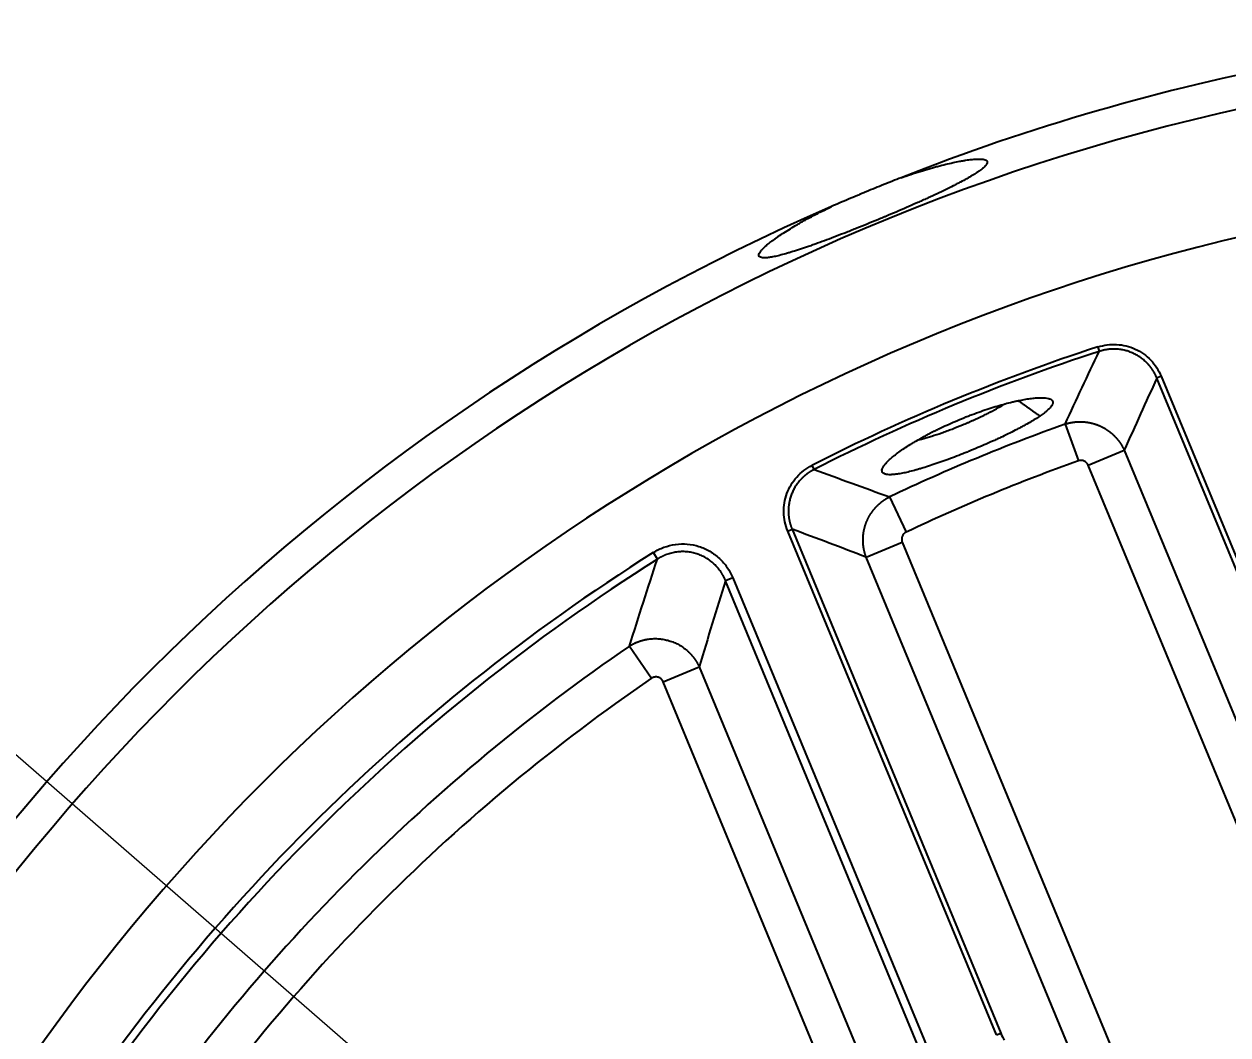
# Model space of a CAD drawing. Header units: millimetres. Extents: x 18 to 755, y 19 to 576.
# Drawn here: x 490.9 to 566.8, y 311.7 to 375.5 of the extents above; entities that cross this region are included whole.
import ezdxf

# ---------------------------------------------------------------- set-up
doc = ezdxf.new("R2010")
doc.units = ezdxf.units.MM
doc.layers.add('1', color=7, linetype='Continuous', true_color=0xffffff)
doc.styles.add('Arial', font='Arial')
doc.dimstyles.get("Standard").update_dxf_attribs({"dimtxt": 0.18, "dimasz": 0.18, "dimexe": 0.18, "dimexo": 0.0625, "dimgap": 0.09, "dimtad": 0, "dimtih": 1, "dimtoh": 1, "dimdec": 4, "dimzin": 0, "dimdsep": 46, "dimtxsty": 'Standard', "dimcen": 0.09, "dimadec": 0, "dimazin": 0, "dimtfac": 1, "dimtdec": 4, "dimtofl": 0, "dimtmove": 0, "dimatfit": 3, "dimfxl": 1, "dimtolj": 1, "dimtzin": 0, "dimarcsym": 0})

# ---------------------------------------------------------------- blocks, each defined once
blk = doc.blocks.new('_U0')
at = {"layer": '1', "color": 18, "linetype": 'Continuous', "lineweight": 13}
for p, q in [((700.69, 329.267), (735.405, 360.387)), ((493.69, 143.7), (700.69, 329.267)), ((493.69, 143.7), (695.478, 324.594))]:
    blk.add_line(p, q, dxfattribs=at)
at = {"layer": '1', "color": 18}
for points in [[(696.257, 323.726), (694.699, 325.463), (700.69, 329.267)], [(498.124, 149.241), (499.681, 147.504), (493.69, 143.7)]]:
    blk.add_solid(points, dxfattribs=at)
at = {"layer": 'Defpoints', "color": 0}
for p in [(700.69, 329.267), (493.69, 143.7)]:
    blk.add_point(p, dxfattribs=at)
at = {"layer": '1', "color": 18, "lineweight": -3, "insert": (708.25, 350.86), "char_height": 7, "attachment_point": 1, "rotation": 41.87487, "style": 'Arial'}
blk.add_mtext('\\A1;%%c278', dxfattribs=at)
blk = doc.blocks.new('_U10')
at = {"layer": '1', "color": 18, "linetype": 'Continuous', "lineweight": 13}
for p, q in [((558.472, 270.15), (452.723, 362.102)), ((635.909, 202.817), (558.472, 270.15)), ((635.909, 202.817), (563.754, 265.557))]:
    blk.add_line(p, q, dxfattribs=at)
at = {"layer": '1', "color": 18}
for points in [[(564.519, 266.438), (562.988, 264.677), (558.472, 270.15)], [(629.861, 206.529), (631.392, 208.29), (635.909, 202.817)]]:
    blk.add_solid(points, dxfattribs=at)
at = {"layer": 'Defpoints', "color": 0}
for p in [(558.472, 270.15), (635.909, 202.817)]:
    blk.add_point(p, dxfattribs=at)
at = {"layer": '1', "color": 18, "lineweight": -3, "insert": (463.324, 368.96), "char_height": 7, "attachment_point": 1, "rotation": 318.99207, "style": 'Arial'}
blk.add_mtext('\\A1;%%c102,6', dxfattribs=at)

msp = doc.modelspace()

# ---------------------------------------------------------------- linework, layer by layer
at = {"layer": '1', "color": 7, "lineweight": -3}
for p, q in [((558.609, 355.119), (558.7, 354.838)), ((562.616, 353.273), (562.343, 353.159)), ((562.616, 353.273), (575.78, 321.493)), ((575.507, 321.38), (562.343, 353.159)), ((556.559, 350.255), (557.387, 347.936)), ((558.008, 347.661), (560.283, 348.603)), ((560.283, 348.603), (585.057, 288.795)), ((540.58, 347.651), (540.714, 347.388)), ((582.782, 287.853), (558.008, 347.661)), ((545.469, 345.661), (546.523, 343.436)), ((539.052, 343.511), (539.325, 343.624)), ((552.216, 311.732), (539.052, 343.511)), ((539.325, 343.624), (552.489, 311.845)), ((544.004, 341.86), (546.278, 342.802)), ((546.278, 342.802), (571.053, 282.994)), ((530.567, 342.154), (530.83, 341.738)), ((568.778, 282.052), (544.004, 341.86)), ((535.59, 340.558), (535.135, 340.369)), ((548.048, 309.196), (535.135, 340.369)), ((535.59, 340.558), (548.503, 309.385)), ((529.07, 336.255), (530.458, 334.222)), ((531.191, 334.004), (533.465, 334.946)), ((533.465, 334.946), (553.839, 285.762)), ((551.564, 284.82), (531.191, 334.004)), ((552.216, 311.732), (552.489, 311.845))]:
    msp.add_line(p, q, dxfattribs=at)
for radius, start, end in [(139, 90, 111.51949), (136.863, 90, 270), (129, 90, 270), (139, 113.48051, 156.51949), (124.752, 108.01503, 116.98683), (124.456, 108.01503, 116.98683), (120.809, 109.65302, 115.34883), (118.347, 109.65302, 115.34883), (124.92, 122.23044, 147.76956), (124.427, 122.23044, 147.76956), (120.809, 124.32386, 145.67613), (118.347, 124.32386, 145.67613)]:
    msp.add_arc((597.19, 236.483), radius, start, end, dxfattribs=at)
for points, knots in [([(546.203, 365.794), (546.411, 365.867), (546.616, 365.936), (547.017, 366.068), (547.41, 366.194), (547.786, 366.306), (548.063, 366.386), (548.199, 366.425), (548.334, 366.462), (548.423, 366.486), (548.467, 366.498), (548.686, 366.556), (548.855, 366.599), (549.178, 366.678), (549.489, 366.75), (549.775, 366.808), (549.979, 366.846), (550.045, 366.858), (550.142, 366.874), (550.174, 366.88), (550.237, 366.89), (550.268, 366.895), (550.42, 366.918), (550.534, 366.932), (550.745, 366.955), (550.94, 366.971), (551.103, 366.973), (551.213, 366.97), (551.248, 366.968), (551.297, 366.964), (551.313, 366.962), (551.344, 366.959), (551.358, 366.957), (551.429, 366.945), (551.476, 366.933), (551.554, 366.903), (551.614, 366.865), (551.639, 366.816), (551.647, 366.76), (551.642, 366.729), (551.628, 366.694)], [0, 0, 0, 0, 0.0625, 0.0625, 0.125, 0.1875, 0.1875, 0.21875, 0.234375, 0.234375, 0.25, 0.25, 0.3125, 0.3125, 0.375, 0.4375, 0.4375, 0.46875, 0.46875, 0.484375, 0.484375, 0.5, 0.5, 0.5625, 0.5625, 0.625, 0.6875, 0.6875, 0.71875, 0.71875, 0.734375, 0.734375, 0.75, 0.75, 0.8125, 0.8125, 0.875, 0.9375, 0.9375, 1, 1, 1, 1]), ([(551.628, 366.694), (551.613, 366.658), (551.588, 366.62), (551.52, 366.536), (551.433, 366.446), (551.309, 366.345), (551.201, 366.264), (551.163, 366.236), (551.102, 366.193), (551.081, 366.179), (551.038, 366.15), (551.016, 366.135), (550.902, 366.06), (550.702, 365.935), (550.354, 365.733), (550.088, 365.588), (549.876, 365.476), (549.803, 365.438), (549.691, 365.38), (549.653, 365.361), (549.576, 365.321), (549.536, 365.302), (549.339, 365.202), (549.011, 365.04), (548.66, 364.872), (548.295, 364.7), (548.107, 364.613), (547.816, 364.48), (547.717, 364.435), (547.567, 364.367), (547.516, 364.344), (547.415, 364.298), (547.364, 364.276), (547.109, 364.162), (546.696, 363.979), (546.27, 363.794), (545.839, 363.609), (545.621, 363.516), (545.344, 363.4), (545.289, 363.376), (545.178, 363.329), (545.011, 363.26), (544.844, 363.19), (544.512, 363.053), (544.071, 362.871), (543.632, 362.694), (543.304, 362.563), (543.195, 362.52), (543.031, 362.455), (542.977, 362.434), (542.868, 362.391), (542.814, 362.37), (542.544, 362.264), (542.332, 362.183), (541.917, 362.024), (541.51, 361.87), (541.119, 361.727), (540.88, 361.641), (540.832, 361.624), (540.737, 361.59), (540.69, 361.573), (540.55, 361.524), (540.459, 361.492), (540.189, 361.398), (539.843, 361.281), (539.524, 361.179), (539.294, 361.108), (539.182, 361.074), (539.073, 361.042), (539.001, 361.021), (538.966, 361.011), (538.791, 360.962), (538.661, 360.927), (538.415, 360.866), (538.187, 360.813), (537.991, 360.779), (537.857, 360.759), (537.814, 360.754), (537.754, 360.748), (537.734, 360.746), (537.695, 360.743), (537.677, 360.742), (537.587, 360.737), (537.461, 360.739), (537.371, 360.759), (537.335, 360.774)], [0, 0, 0, 0, 0.03125, 0.03125, 0.0625, 0.09375, 0.09375, 0.109375, 0.109375, 0.117187, 0.117187, 0.125, 0.125, 0.15625, 0.1875, 0.21875, 0.21875, 0.234375, 0.234375, 0.242187, 0.242187, 0.25, 0.25, 0.28125, 0.3125, 0.3125, 0.34375, 0.34375, 0.359375, 0.359375, 0.367187, 0.367187, 0.375, 0.375, 0.40625, 0.4375, 0.4375, 0.46875, 0.46875, 0.476562, 0.476562, 0.484375, 0.5, 0.5, 0.53125, 0.5625, 0.5625, 0.578125, 0.578125, 0.585937, 0.585937, 0.59375, 0.59375, 0.625, 0.625, 0.65625, 0.6875, 0.6875, 0.695312, 0.695312, 0.703125, 0.703125, 0.71875, 0.71875, 0.75, 0.78125, 0.78125, 0.796875, 0.804687, 0.804687, 0.8125, 0.8125, 0.84375, 0.84375, 0.875, 0.90625, 0.90625, 0.921875, 0.921875, 0.929687, 0.929687, 0.9375, 0.9375, 0.96875, 1, 1, 1, 1]), ([(546.203, 365.794), (546.022, 365.723), (545.659, 365.579), (545.111, 365.359), (544.559, 365.134), (544.188, 364.982), (543.955, 364.885), (543.909, 364.866), (543.815, 364.827), (543.769, 364.808), (543.629, 364.75), (543.536, 364.711), (543.258, 364.594), (542.889, 364.439), (542.344, 364.206), (541.986, 364.051), (541.807, 363.974)], [0, 0, 0, 0, 0.125, 0.25, 0.375, 0.5, 0.5, 0.53125, 0.53125, 0.5625, 0.5625, 0.625, 0.625, 0.75, 0.875, 1, 1, 1, 1]), ([(537.335, 360.774), (537.3, 360.788), (537.275, 360.807), (537.241, 360.852), (537.223, 360.905), (537.24, 360.974), (537.273, 361.051), (537.298, 361.093), (537.341, 361.151), (537.35, 361.163), (537.369, 361.187), (537.399, 361.224), (537.434, 361.263), (537.509, 361.343), (537.626, 361.457), (537.775, 361.584), (537.941, 361.717), (538.032, 361.786), (538.156, 361.878), (538.181, 361.896), (538.233, 361.934), (538.259, 361.952), (538.339, 362.009), (538.395, 362.048), (538.566, 362.165), (538.808, 362.325), (539.077, 362.494), (539.361, 362.667), (539.51, 362.755), (539.706, 362.868), (539.745, 362.891), (539.825, 362.937), (539.866, 362.96), (539.988, 363.029), (540.071, 363.075), (540.324, 363.215), (540.67, 363.402), (541.037, 363.591), (541.414, 363.782), (541.608, 363.877), (541.807, 363.974)], [0, 0, 0, 0, 0.0625, 0.0625, 0.125, 0.1875, 0.1875, 0.25, 0.25, 0.265625, 0.265625, 0.28125, 0.3125, 0.3125, 0.375, 0.4375, 0.4375, 0.5, 0.5, 0.515625, 0.515625, 0.53125, 0.53125, 0.5625, 0.5625, 0.625, 0.6875, 0.6875, 0.75, 0.75, 0.765625, 0.765625, 0.78125, 0.78125, 0.8125, 0.8125, 0.875, 0.9375, 0.9375, 1, 1, 1, 1]), ([(558.609, 355.119), (558.803, 355.182), (559, 355.227), (559.399, 355.28), (559.602, 355.288), (560.008, 355.265), (560.207, 355.235), (560.598, 355.139), (560.792, 355.071), (561.159, 354.902), (561.333, 354.801), (561.662, 354.566), (561.817, 354.432), (562.096, 354.14), (562.221, 353.982), (562.443, 353.642), (562.538, 353.461), (562.616, 353.273)], [0, 0, 0, 0, 0.125, 0.125, 0.25, 0.25, 0.375, 0.375, 0.5, 0.5, 0.625, 0.625, 0.75, 0.75, 0.875, 0.875, 1, 1, 1, 1]), ([(562.343, 353.159), (562.34, 353.167), (562.333, 353.183), (562.323, 353.207), (562.313, 353.23), (562.303, 353.253), (562.292, 353.277), (562.282, 353.3), (562.271, 353.322), (562.26, 353.345), (562.248, 353.368), (562.237, 353.39), (562.225, 353.412), (562.214, 353.435), (562.202, 353.457), (562.19, 353.478), (562.178, 353.5), (562.165, 353.521), (562.153, 353.543), (562.14, 353.564), (562.128, 353.585), (562.115, 353.606), (562.102, 353.626), (562.089, 353.647), (562.076, 353.667), (562.062, 353.687), (562.049, 353.707), (562.035, 353.727), (562.022, 353.747), (562.008, 353.766), (561.994, 353.785), (561.98, 353.804), (561.966, 353.823), (561.952, 353.842), (561.938, 353.86), (561.923, 353.878), (561.909, 353.897), (561.894, 353.914), (561.88, 353.932), (561.865, 353.95), (561.85, 353.967), (561.836, 353.984), (561.821, 354.001), (561.806, 354.018), (561.791, 354.034), (561.776, 354.051), (561.761, 354.067), (561.687, 354.145), (561.547, 354.279), (561.329, 354.451), (561.098, 354.6), (560.855, 354.725), (560.602, 354.828), (560.339, 354.907), (560.066, 354.961), (559.865, 354.981), (559.74, 354.986), (559.691, 354.988), (559.642, 354.988), (559.592, 354.988), (559.542, 354.987), (559.491, 354.985), (559.44, 354.982), (559.389, 354.978), (559.337, 354.974), (559.285, 354.968), (559.233, 354.961), (559.18, 354.954), (559.127, 354.945), (559.074, 354.935), (559.021, 354.925), (558.967, 354.913), (558.914, 354.9), (558.86, 354.886), (558.807, 354.871), (558.753, 354.856), (558.718, 354.844), (558.7, 354.838)], [0, 0, 0, 0, 0.005809, 0.011607, 0.017393, 0.023167, 0.028928, 0.034677, 0.040413, 0.046136, 0.051845, 0.05754, 0.06322, 0.068886, 0.074536, 0.080171, 0.085791, 0.091394, 0.096981, 0.102551, 0.108104, 0.11364, 0.119158, 0.124658, 0.130139, 0.135602, 0.141046, 0.146471, 0.151876, 0.157261, 0.162626, 0.167971, 0.173295, 0.178598, 0.183879, 0.189139, 0.194378, 0.199594, 0.204787, 0.209959, 0.215107, 0.220232, 0.225334, 0.230412, 0.235466, 0.240496, 0.245502, 0.250483, 0.313708, 0.376574, 0.438826, 0.500224, 0.561607, 0.623859, 0.686739, 0.749991, 0.760912, 0.77195, 0.783101, 0.794364, 0.805735, 0.817213, 0.828793, 0.840475, 0.852253, 0.864126, 0.876089, 0.888141, 0.900278, 0.912495, 0.924791, 0.93716, 0.949601, 0.962109, 0.974681, 0.987312, 1, 1, 1, 1]), ([(545.775, 348.272), (545.866, 348.344), (545.964, 348.418), (546.172, 348.569), (546.282, 348.646), (546.517, 348.802), (546.672, 348.902), (546.837, 349.004), (546.904, 349.045), (546.938, 349.066), (547.041, 349.128), (547.111, 349.169), (547.324, 349.293), (547.471, 349.376), (547.698, 349.5), (547.774, 349.542), (547.93, 349.624), (548.009, 349.666), (548.17, 349.748), (548.292, 349.81), (548.416, 349.872), (548.5, 349.913), (548.542, 349.934), (548.754, 350.037), (548.926, 350.117), (549.272, 350.276), (549.621, 350.431), (549.978, 350.579), (550.203, 350.67), (550.248, 350.688), (550.338, 350.724), (550.384, 350.742), (550.519, 350.794), (550.789, 350.898), (551.055, 350.995), (551.408, 351.119), (551.582, 351.178), (551.843, 351.262), (551.929, 351.29), (552.058, 351.33), (552.101, 351.343), (552.186, 351.369), (552.228, 351.382), (552.438, 351.444), (552.766, 351.537), (553.076, 351.616), (553.303, 351.67), (553.415, 351.696), (553.524, 351.719), (553.597, 351.735), (553.632, 351.742), (553.81, 351.779), (553.945, 351.804), (554.202, 351.847), (554.325, 351.864), (554.557, 351.893), (554.667, 351.904), (554.796, 351.912), (554.821, 351.914), (554.871, 351.916), (554.945, 351.92), (555.106, 351.922), (555.226, 351.917), (555.37, 351.902), (555.435, 351.892), (555.52, 351.871), (555.546, 351.863), (555.583, 351.85), (555.594, 351.845), (555.617, 351.835), (555.67, 351.81), (555.709, 351.78), (555.755, 351.726), (555.77, 351.696), (555.782, 351.629), (555.78, 351.593), (555.766, 351.543), (555.763, 351.533), (555.755, 351.513), (555.751, 351.502), (555.736, 351.47), (555.724, 351.448), (555.682, 351.381), (555.645, 351.333), (555.556, 351.233), (555.503, 351.181), (555.41, 351.098), (555.361, 351.056), (555.307, 351.012), (555.269, 350.982), (555.25, 350.967), (555.152, 350.892), (555.066, 350.83), (554.971, 350.765)], [0, 0, 0, 0, 0.03125, 0.03125, 0.0625, 0.0625, 0.09375, 0.101562, 0.101562, 0.109375, 0.109375, 0.125, 0.125, 0.15625, 0.15625, 0.171875, 0.171875, 0.1875, 0.1875, 0.203125, 0.210937, 0.210937, 0.21875, 0.21875, 0.25, 0.25, 0.28125, 0.3125, 0.3125, 0.320312, 0.320312, 0.328125, 0.328125, 0.34375, 0.375, 0.375, 0.40625, 0.40625, 0.421875, 0.421875, 0.429687, 0.429687, 0.4375, 0.4375, 0.46875, 0.5, 0.5, 0.515625, 0.523437, 0.523437, 0.53125, 0.53125, 0.5625, 0.5625, 0.59375, 0.59375, 0.625, 0.625, 0.632812, 0.632812, 0.640625, 0.65625, 0.6875, 0.6875, 0.71875, 0.71875, 0.734375, 0.734375, 0.742187, 0.742187, 0.75, 0.78125, 0.78125, 0.8125, 0.8125, 0.84375, 0.84375, 0.851563, 0.851563, 0.859375, 0.859375, 0.875, 0.875, 0.90625, 0.90625, 0.9375, 0.9375, 0.953125, 0.960937, 0.960937, 0.96875, 0.96875, 1, 1, 1, 1]), ([(547.275, 349.258), (547.367, 349.28), (547.462, 349.304), (547.652, 349.355), (547.748, 349.382), (547.894, 349.424), (547.944, 349.439), (548.044, 349.469), (548.094, 349.485), (548.347, 349.563), (548.555, 349.632), (548.874, 349.744), (548.981, 349.782), (549.145, 349.842), (549.2, 349.863), (549.31, 349.904), (549.365, 349.925), (549.64, 350.03), (549.86, 350.118), (550.188, 350.254), (550.298, 350.3), (550.462, 350.37), (550.516, 350.394), (550.598, 350.43), (550.625, 350.442), (550.68, 350.466), (550.707, 350.478), (550.95, 350.586), (551.159, 350.683), (551.463, 350.83), (551.563, 350.879), (551.711, 350.953), (551.784, 350.99), (551.856, 351.027), (551.904, 351.052), (551.928, 351.064), (552.14, 351.176), (552.318, 351.273), (552.575, 351.422), (552.662, 351.474), (552.746, 351.526)], [0, 0, 0, 0, 0.058067, 0.058067, 0.113159, 0.113159, 0.140705, 0.140705, 0.168251, 0.168251, 0.278434, 0.278434, 0.333526, 0.333526, 0.361072, 0.361072, 0.388618, 0.388618, 0.498802, 0.498802, 0.553894, 0.553894, 0.58144, 0.58144, 0.595213, 0.595213, 0.608986, 0.608986, 0.719169, 0.719169, 0.774261, 0.774261, 0.801807, 0.81558, 0.81558, 0.829353, 0.829353, 0.939537, 0.939537, 1, 1, 1, 1]), ([(554.971, 350.765), (554.877, 350.7), (554.776, 350.634), (554.56, 350.5), (554.331, 350.362), (554.076, 350.218), (553.908, 350.126), (553.874, 350.108), (553.805, 350.07), (553.77, 350.052), (553.664, 349.995), (553.592, 349.958), (553.374, 349.845), (553.224, 349.769), (552.915, 349.616), (552.756, 349.539), (552.512, 349.423), (552.429, 349.385), (552.303, 349.326), (552.261, 349.307), (552.176, 349.268), (552.134, 349.248), (551.92, 349.151), (551.747, 349.073), (551.399, 348.921), (551.223, 348.845), (550.869, 348.695), (550.691, 348.621), (550.466, 348.529), (550.421, 348.511), (550.331, 348.475), (550.196, 348.42), (550.062, 348.367), (549.795, 348.263), (549.619, 348.195), (549.27, 348.063), (549.096, 347.999), (548.839, 347.907), (548.754, 347.876), (548.626, 347.832), (548.584, 347.817), (548.5, 347.788), (548.459, 347.774), (548.252, 347.703), (548.091, 347.65), (547.777, 347.549), (547.624, 347.502), (547.402, 347.435), (547.329, 347.414), (547.221, 347.384), (547.185, 347.374), (547.114, 347.354), (547.079, 347.344), (546.906, 347.297), (546.773, 347.264), (546.522, 347.204), (546.402, 347.178), (546.176, 347.134), (546.07, 347.116), (545.944, 347.098), (545.919, 347.095), (545.871, 347.089), (545.8, 347.081), (545.733, 347.075), (545.605, 347.066), (545.528, 347.064), (545.388, 347.068), (545.326, 347.075), (545.244, 347.09), (545.219, 347.097), (545.184, 347.108), (545.173, 347.112), (545.151, 347.12), (545.141, 347.125), (545.093, 347.148), (545.063, 347.171), (545.019, 347.224), (545.005, 347.254), (544.994, 347.323), (544.997, 347.361), (545.01, 347.413), (545.013, 347.424), (545.021, 347.446), (545.034, 347.48), (545.051, 347.515), (545.092, 347.588), (545.127, 347.64), (545.214, 347.75), (545.265, 347.808), (545.354, 347.9), (545.385, 347.932), (545.453, 347.996), (545.489, 348.029), (545.602, 348.13), (545.685, 348.2), (545.775, 348.272)], [0, 0, 0, 0, 0.03125, 0.03125, 0.0625, 0.09375, 0.09375, 0.101562, 0.101562, 0.109375, 0.109375, 0.125, 0.125, 0.15625, 0.15625, 0.1875, 0.1875, 0.203125, 0.203125, 0.210937, 0.210937, 0.21875, 0.21875, 0.25, 0.25, 0.28125, 0.28125, 0.3125, 0.3125, 0.320312, 0.320312, 0.328125, 0.34375, 0.34375, 0.375, 0.375, 0.40625, 0.40625, 0.421875, 0.421875, 0.429687, 0.429687, 0.4375, 0.4375, 0.46875, 0.46875, 0.5, 0.5, 0.515625, 0.515625, 0.523437, 0.523437, 0.53125, 0.53125, 0.5625, 0.5625, 0.59375, 0.59375, 0.625, 0.625, 0.632812, 0.632812, 0.640625, 0.65625, 0.65625, 0.6875, 0.6875, 0.71875, 0.71875, 0.734375, 0.734375, 0.742187, 0.742187, 0.75, 0.75, 0.78125, 0.78125, 0.8125, 0.8125, 0.84375, 0.84375, 0.851562, 0.851562, 0.859375, 0.875, 0.875, 0.90625, 0.90625, 0.9375, 0.9375, 0.953125, 0.953125, 0.96875, 0.96875, 1, 1, 1, 1]), ([(556.559, 350.255), (556.568, 350.258), (556.585, 350.263), (556.612, 350.271), (556.638, 350.28), (556.664, 350.287), (556.691, 350.295), (556.717, 350.302), (556.744, 350.309), (556.77, 350.316), (556.797, 350.323), (556.824, 350.329), (556.851, 350.335), (556.877, 350.341), (556.904, 350.346), (556.931, 350.352), (556.958, 350.357), (556.985, 350.362), (557.013, 350.366), (557.04, 350.37), (557.067, 350.375), (557.094, 350.378), (557.121, 350.382), (557.148, 350.385), (557.176, 350.388), (557.203, 350.391), (557.23, 350.394), (557.257, 350.396), (557.285, 350.398), (557.312, 350.4), (557.339, 350.402), (557.366, 350.403), (557.393, 350.404), (557.421, 350.405), (557.448, 350.406), (557.475, 350.406), (557.502, 350.406), (557.529, 350.406), (557.556, 350.406), (557.583, 350.405), (557.61, 350.404), (557.637, 350.403), (557.663, 350.402), (557.69, 350.4), (557.717, 350.398), (557.743, 350.396), (557.77, 350.394), (557.796, 350.392), (557.823, 350.389), (557.849, 350.386), (557.875, 350.383), (557.901, 350.38), (557.927, 350.376), (557.953, 350.372), (557.979, 350.368), (558.005, 350.364), (558.03, 350.36), (558.056, 350.355), (558.081, 350.35), (558.106, 350.345), (558.132, 350.34), (558.157, 350.335), (558.182, 350.329), (558.207, 350.323), (558.231, 350.317), (558.256, 350.311), (558.28, 350.305), (558.305, 350.298), (558.329, 350.292), (558.353, 350.285), (558.377, 350.278), (558.401, 350.27), (558.424, 350.263), (558.448, 350.255), (558.471, 350.248), (558.494, 350.24), (558.517, 350.232), (558.54, 350.224), (558.563, 350.215), (558.585, 350.207), (558.608, 350.198), (558.63, 350.189), (558.652, 350.18), (558.674, 350.171), (558.696, 350.162), (558.718, 350.153), (558.745, 350.141), (558.779, 350.126), (558.818, 350.107), (558.858, 350.088), (558.898, 350.068), (558.937, 350.047), (558.977, 350.025), (559.016, 350.003), (559.056, 349.98), (559.095, 349.957), (559.134, 349.932), (559.173, 349.907), (559.212, 349.881), (559.251, 349.854), (559.289, 349.827), (559.328, 349.799), (559.366, 349.77), (559.403, 349.74), (559.441, 349.71), (559.478, 349.679), (559.515, 349.647), (559.551, 349.615), (559.587, 349.581), (559.623, 349.547), (559.658, 349.513), (559.693, 349.477), (559.727, 349.441), (559.761, 349.405), (559.794, 349.368), (559.827, 349.33), (559.859, 349.291), (559.891, 349.252), (559.922, 349.212), (559.952, 349.172), (559.982, 349.131), (560.011, 349.089), (560.039, 349.047), (560.067, 349.005), (560.094, 348.962), (560.12, 348.919), (560.146, 348.875), (560.17, 348.83), (560.194, 348.786), (560.218, 348.741), (560.24, 348.695), (560.262, 348.649), (560.276, 348.618), (560.283, 348.603)], [0, 0, 0, 0, 0.006177, 0.012357, 0.018539, 0.024722, 0.030908, 0.037094, 0.043281, 0.049469, 0.055656, 0.061844, 0.068031, 0.074216, 0.080401, 0.086583, 0.092764, 0.098942, 0.105117, 0.11129, 0.117458, 0.123623, 0.129783, 0.135939, 0.14209, 0.148236, 0.154376, 0.16051, 0.166637, 0.172758, 0.178872, 0.184979, 0.191077, 0.197168, 0.20325, 0.209323, 0.215387, 0.221442, 0.227486, 0.233521, 0.239545, 0.245559, 0.251561, 0.257552, 0.263531, 0.269498, 0.275452, 0.281394, 0.287323, 0.293238, 0.29914, 0.305028, 0.310901, 0.31676, 0.322604, 0.328434, 0.334247, 0.340045, 0.345828, 0.351593, 0.357343, 0.363076, 0.368791, 0.37449, 0.38017, 0.385833, 0.391478, 0.397105, 0.402714, 0.408303, 0.413874, 0.419425, 0.424957, 0.430469, 0.435962, 0.441434, 0.446887, 0.452318, 0.457729, 0.46312, 0.468489, 0.473837, 0.479163, 0.484468, 0.489751, 0.495013, 0.500252, 0.509941, 0.519704, 0.529542, 0.539452, 0.549434, 0.559485, 0.569606, 0.579795, 0.59005, 0.60037, 0.610753, 0.621198, 0.631704, 0.642269, 0.652891, 0.663569, 0.6743, 0.685083, 0.695917, 0.706799, 0.717728, 0.728702, 0.739718, 0.750775, 0.76187, 0.773003, 0.784169, 0.795369, 0.806598, 0.817856, 0.82914, 0.840447, 0.851777, 0.863125, 0.874491, 0.885872, 0.897265, 0.908669, 0.92008, 0.931498, 0.942919, 0.954342, 0.965763, 0.977182, 0.988595, 1, 1, 1, 1]), ([(558.008, 347.661), (557.96, 347.777), (557.867, 347.873), (557.639, 347.974), (557.506, 347.979), (557.387, 347.936)], [0, 0, 0, 0, 0.5, 0.5, 1, 1, 1, 1]), ([(539.052, 343.511), (538.974, 343.7), (538.914, 343.893), (538.83, 344.286), (538.806, 344.489), (538.797, 344.895), (538.811, 345.096), (538.877, 345.493), (538.929, 345.692), (539.069, 346.071), (539.156, 346.253), (539.364, 346.599), (539.487, 346.764), (539.755, 347.065), (539.903, 347.202), (540.225, 347.449), (540.398, 347.559), (540.58, 347.651)], [0, 0, 0, 0, 0.125, 0.125, 0.25, 0.25, 0.375, 0.375, 0.5, 0.5, 0.625, 0.625, 0.75, 0.75, 0.875, 0.875, 1, 1, 1, 1]), ([(540.714, 347.388), (540.706, 347.384), (540.691, 347.376), (540.668, 347.364), (540.646, 347.352), (540.623, 347.34), (540.601, 347.328), (540.579, 347.315), (540.557, 347.303), (540.535, 347.29), (540.513, 347.277), (540.492, 347.264), (540.471, 347.251), (540.45, 347.237), (540.429, 347.224), (540.408, 347.21), (540.387, 347.196), (540.367, 347.182), (540.346, 347.168), (540.326, 347.154), (540.306, 347.14), (540.287, 347.125), (540.267, 347.111), (540.248, 347.096), (540.229, 347.081), (540.209, 347.066), (540.191, 347.051), (540.172, 347.036), (540.154, 347.021), (540.135, 347.006), (540.117, 346.991), (540.099, 346.975), (540.082, 346.96), (540.064, 346.944), (540.047, 346.929), (540.03, 346.913), (540.013, 346.897), (539.996, 346.881), (539.98, 346.865), (539.963, 346.849), (539.947, 346.833), (539.931, 346.817), (539.915, 346.801), (539.9, 346.785), (539.885, 346.769), (539.869, 346.752), (539.854, 346.736), (539.782, 346.656), (539.66, 346.506), (539.506, 346.275), (539.375, 346.033), (539.269, 345.782), (539.187, 345.522), (539.129, 345.253), (539.096, 344.977), (539.092, 344.775), (539.096, 344.65), (539.098, 344.601), (539.102, 344.552), (539.106, 344.502), (539.111, 344.452), (539.117, 344.402), (539.124, 344.351), (539.131, 344.3), (539.14, 344.249), (539.15, 344.197), (539.161, 344.146), (539.173, 344.094), (539.185, 344.042), (539.199, 343.99), (539.214, 343.937), (539.23, 343.885), (539.247, 343.833), (539.265, 343.78), (539.284, 343.728), (539.304, 343.676), (539.318, 343.642), (539.325, 343.624)], [0, 0, 0, 0, 0.00581, 0.011608, 0.017395, 0.02317, 0.028932, 0.034682, 0.040418, 0.046141, 0.051851, 0.057546, 0.063227, 0.068893, 0.074544, 0.080179, 0.085799, 0.091402, 0.096989, 0.102559, 0.108113, 0.113648, 0.119166, 0.124666, 0.130148, 0.13561, 0.141054, 0.146479, 0.151884, 0.157269, 0.162634, 0.167978, 0.173302, 0.178605, 0.183886, 0.189146, 0.194383, 0.199599, 0.204792, 0.209963, 0.215111, 0.220235, 0.225337, 0.230414, 0.235468, 0.240497, 0.245503, 0.250483, 0.313717, 0.376586, 0.438835, 0.500224, 0.561617, 0.623872, 0.686748, 0.749991, 0.760914, 0.771952, 0.783105, 0.794369, 0.805741, 0.817219, 0.828801, 0.840482, 0.852261, 0.864134, 0.876098, 0.88815, 0.900286, 0.912503, 0.924798, 0.937167, 0.949607, 0.962113, 0.974684, 0.987314, 1, 1, 1, 1]), ([(544.004, 341.86), (544.001, 341.868), (543.994, 341.886), (543.985, 341.911), (543.975, 341.937), (543.966, 341.963), (543.957, 341.989), (543.949, 342.015), (543.94, 342.041), (543.932, 342.068), (543.924, 342.094), (543.917, 342.12), (543.909, 342.147), (543.902, 342.173), (543.895, 342.2), (543.889, 342.227), (543.882, 342.253), (543.876, 342.28), (543.87, 342.307), (543.864, 342.334), (543.859, 342.361), (543.854, 342.388), (543.849, 342.415), (543.844, 342.442), (543.84, 342.469), (543.836, 342.496), (543.832, 342.523), (543.828, 342.55), (543.825, 342.577), (543.821, 342.604), (543.818, 342.631), (543.816, 342.658), (543.813, 342.685), (543.811, 342.713), (543.809, 342.74), (543.807, 342.767), (543.806, 342.794), (543.805, 342.821), (543.804, 342.848), (543.803, 342.875), (543.802, 342.901), (543.802, 342.928), (543.802, 342.955), (543.802, 342.982), (543.803, 343.009), (543.804, 343.035), (543.804, 343.062), (543.806, 343.088), (543.807, 343.115), (543.809, 343.141), (543.81, 343.167), (543.812, 343.194), (543.815, 343.22), (543.817, 343.246), (543.82, 343.272), (543.823, 343.298), (543.826, 343.324), (543.829, 343.349), (543.833, 343.375), (543.836, 343.401), (543.84, 343.426), (543.845, 343.451), (543.849, 343.476), (543.854, 343.502), (543.858, 343.527), (543.863, 343.551), (543.868, 343.576), (543.874, 343.601), (543.879, 343.625), (543.885, 343.65), (543.891, 343.674), (543.897, 343.698), (543.903, 343.722), (543.909, 343.746), (543.916, 343.769), (543.923, 343.793), (543.93, 343.816), (543.937, 343.84), (543.944, 343.863), (543.951, 343.886), (543.959, 343.909), (543.966, 343.931), (543.974, 343.954), (543.982, 343.976), (543.99, 343.999), (543.998, 344.021), (544.009, 344.049), (544.023, 344.083), (544.039, 344.123), (544.057, 344.164), (544.075, 344.205), (544.093, 344.245), (544.113, 344.286), (544.133, 344.326), (544.154, 344.367), (544.176, 344.407), (544.198, 344.448), (544.221, 344.488), (544.245, 344.528), (544.27, 344.568), (544.295, 344.608), (544.322, 344.647), (544.349, 344.687), (544.376, 344.726), (544.405, 344.765), (544.434, 344.804), (544.464, 344.842), (544.495, 344.88), (544.526, 344.918), (544.558, 344.955), (544.591, 344.992), (544.624, 345.028), (544.659, 345.064), (544.694, 345.1), (544.729, 345.135), (544.766, 345.169), (544.802, 345.203), (544.84, 345.237), (544.878, 345.27), (544.917, 345.302), (544.956, 345.334), (544.996, 345.365), (545.037, 345.395), (545.078, 345.425), (545.119, 345.454), (545.162, 345.483), (545.204, 345.51), (545.247, 345.537), (545.291, 345.563), (545.334, 345.589), (545.379, 345.614), (545.423, 345.638), (545.454, 345.653), (545.469, 345.661)], [0, 0, 0, 0, 0.006177, 0.012356, 0.018538, 0.024721, 0.030906, 0.037092, 0.043279, 0.049466, 0.055654, 0.061841, 0.068027, 0.074213, 0.080397, 0.086579, 0.09276, 0.098938, 0.105113, 0.111285, 0.117453, 0.123618, 0.129778, 0.135934, 0.142085, 0.14823, 0.15437, 0.160504, 0.166631, 0.172752, 0.178866, 0.184972, 0.191071, 0.197161, 0.203243, 0.209316, 0.21538, 0.221435, 0.22748, 0.233514, 0.239538, 0.245552, 0.251554, 0.257545, 0.263524, 0.269491, 0.275445, 0.281387, 0.287316, 0.293231, 0.299133, 0.305021, 0.310895, 0.316754, 0.322598, 0.328427, 0.334241, 0.340039, 0.345822, 0.351588, 0.357337, 0.36307, 0.368786, 0.374484, 0.380165, 0.385829, 0.391474, 0.397101, 0.402709, 0.408299, 0.41387, 0.419421, 0.424953, 0.430466, 0.435959, 0.441431, 0.446884, 0.452316, 0.457727, 0.463118, 0.468487, 0.473835, 0.479162, 0.484467, 0.489751, 0.495012, 0.500252, 0.50994, 0.519703, 0.52954, 0.53945, 0.549431, 0.559483, 0.569603, 0.579791, 0.590046, 0.600365, 0.610748, 0.621193, 0.631699, 0.642263, 0.652885, 0.663562, 0.674294, 0.685077, 0.695911, 0.706793, 0.717721, 0.728695, 0.739711, 0.750768, 0.761863, 0.772996, 0.784163, 0.795362, 0.806592, 0.81785, 0.829134, 0.840441, 0.851771, 0.86312, 0.874486, 0.885867, 0.89726, 0.908664, 0.920077, 0.931495, 0.942916, 0.954339, 0.965762, 0.97718, 0.988594, 1, 1, 1, 1]), ([(546.523, 343.436), (546.409, 343.382), (546.318, 343.285), (546.228, 343.052), (546.23, 342.919), (546.278, 342.802)], [0, 0, 0, 0, 0.5, 0.5, 1, 1, 1, 1]), ([(530.567, 342.154), (530.781, 342.289), (531.005, 342.399), (531.474, 342.571), (531.722, 342.633), (532.217, 342.7), (532.466, 342.706), (532.968, 342.663), (533.215, 342.614), (533.69, 342.463), (533.923, 342.36), (534.355, 342.107), (534.555, 341.958), (534.923, 341.615), (535.089, 341.423), (535.372, 341.013), (535.493, 340.791), (535.59, 340.558)], [0, 0, 0, 0, 0.125, 0.125, 0.25, 0.25, 0.375, 0.375, 0.5, 0.5, 0.625, 0.625, 0.75, 0.75, 0.875, 0.875, 1, 1, 1, 1]), ([(535.135, 340.369), (535.131, 340.378), (535.124, 340.396), (535.113, 340.423), (535.101, 340.449), (535.09, 340.476), (535.078, 340.502), (535.066, 340.527), (535.053, 340.553), (535.041, 340.578), (535.029, 340.602), (535.016, 340.627), (535.003, 340.651), (534.99, 340.675), (534.978, 340.699), (534.964, 340.722), (534.951, 340.745), (534.938, 340.768), (534.925, 340.79), (534.911, 340.812), (534.898, 340.834), (534.884, 340.856), (534.871, 340.877), (534.857, 340.898), (534.843, 340.918), (534.803, 340.978), (534.734, 341.074), (534.631, 341.201), (534.523, 341.32), (534.371, 341.471), (534.163, 341.645), (533.892, 341.825), (533.606, 341.972), (533.309, 342.084), (533.001, 342.164), (532.684, 342.209), (532.358, 342.218), (532.088, 342.196), (531.876, 342.16), (531.72, 342.125), (531.562, 342.081), (531.444, 342.04), (531.363, 342.009), (531.321, 341.992), (531.278, 341.974), (531.234, 341.955), (531.19, 341.935), (531.146, 341.914), (531.101, 341.892), (531.056, 341.869), (531.011, 341.845), (530.966, 341.82), (530.921, 341.794), (530.875, 341.766), (530.845, 341.747), (530.83, 341.738)], [0, 0, 0, 0, 0.005659, 0.011286, 0.016878, 0.022437, 0.02796, 0.033448, 0.038899, 0.044313, 0.049689, 0.055026, 0.060325, 0.065584, 0.070802, 0.075979, 0.081115, 0.086208, 0.091258, 0.096265, 0.101228, 0.106146, 0.111019, 0.115846, 0.120626, 0.12536, 0.157659, 0.189335, 0.220311, 0.250518, 0.314126, 0.377185, 0.439354, 0.500319, 0.561196, 0.623295, 0.686301, 0.749876, 0.780092, 0.811087, 0.842791, 0.875128, 0.88387, 0.892769, 0.901823, 0.911026, 0.920377, 0.929871, 0.939504, 0.949273, 0.959173, 0.9692, 0.979349, 0.989618, 1, 1, 1, 1]), ([(529.07, 336.255), (529.077, 336.26), (529.092, 336.269), (529.115, 336.283), (529.138, 336.297), (529.161, 336.311), (529.184, 336.324), (529.207, 336.338), (529.23, 336.35), (529.253, 336.363), (529.276, 336.376), (529.3, 336.388), (529.323, 336.4), (529.346, 336.411), (529.37, 336.423), (529.393, 336.434), (529.417, 336.445), (529.44, 336.456), (529.463, 336.466), (529.487, 336.477), (529.51, 336.487), (529.534, 336.497), (529.557, 336.506), (529.581, 336.515), (529.604, 336.525), (529.628, 336.533), (529.651, 336.542), (529.674, 336.55), (529.698, 336.559), (529.721, 336.567), (529.744, 336.574), (529.767, 336.582), (529.79, 336.589), (529.813, 336.596), (529.836, 336.603), (529.859, 336.61), (529.882, 336.616), (529.905, 336.622), (529.928, 336.628), (529.95, 336.634), (529.973, 336.639), (529.995, 336.645), (530.018, 336.65), (530.04, 336.655), (530.062, 336.66), (530.084, 336.664), (530.106, 336.669), (530.128, 336.673), (530.149, 336.677), (530.171, 336.68), (530.192, 336.684), (530.214, 336.688), (530.235, 336.691), (530.256, 336.694), (530.379, 336.711), (530.605, 336.729), (530.933, 336.721), (531.255, 336.677), (531.568, 336.602), (531.87, 336.494), (532.163, 336.354), (532.442, 336.181), (532.627, 336.038), (532.731, 335.946), (532.763, 335.916), (532.796, 335.886), (532.828, 335.855), (532.861, 335.823), (532.893, 335.79), (532.925, 335.756), (532.958, 335.721), (532.989, 335.685), (533.021, 335.648), (533.052, 335.61), (533.084, 335.572), (533.114, 335.533), (533.145, 335.492), (533.175, 335.451), (533.204, 335.409), (533.233, 335.366), (533.262, 335.322), (533.289, 335.278), (533.317, 335.233), (533.343, 335.187), (533.369, 335.14), (533.394, 335.092), (533.419, 335.044), (533.443, 334.995), (533.458, 334.962), (533.465, 334.946)], [0, 0, 0, 0, 0.005214, 0.010417, 0.015608, 0.020787, 0.025954, 0.031108, 0.036248, 0.041374, 0.046486, 0.051583, 0.056664, 0.06173, 0.066779, 0.071811, 0.076826, 0.081824, 0.086803, 0.091764, 0.096705, 0.101628, 0.10653, 0.111412, 0.116273, 0.121113, 0.125932, 0.130728, 0.135502, 0.140253, 0.144981, 0.149686, 0.154366, 0.159022, 0.163653, 0.168259, 0.17284, 0.177394, 0.181923, 0.186425, 0.1909, 0.195347, 0.199767, 0.204159, 0.208523, 0.212858, 0.217165, 0.221442, 0.225689, 0.229907, 0.234095, 0.238252, 0.242379, 0.246475, 0.250539, 0.313975, 0.377045, 0.439327, 0.500425, 0.561427, 0.623616, 0.6866, 0.749954, 0.758257, 0.766687, 0.775244, 0.783923, 0.792724, 0.801643, 0.810677, 0.819824, 0.829081, 0.838444, 0.847912, 0.857479, 0.867144, 0.876903, 0.886752, 0.896688, 0.906707, 0.916806, 0.92698, 0.937227, 0.947541, 0.957921, 0.96836, 0.978856, 0.989404, 1, 1, 1, 1]), ([(531.191, 334.004), (531.162, 334.072), (531.12, 334.133), (531.012, 334.231), (530.947, 334.268), (530.808, 334.31), (530.733, 334.315), (530.588, 334.291), (530.519, 334.263), (530.458, 334.222)], [0, 0, 0, 0, 0.25, 0.25, 0.5, 0.5, 0.75, 0.75, 1, 1, 1, 1])]:
    msp.add_open_spline(points, degree=3, knots=knots, dxfattribs=at)
for points, degree in [([(556.559, 350.255), (557.267, 351.798), (557.981, 353.325), (558.7, 354.838)], 3), ([(562.343, 353.159), (561.65, 351.655), (560.963, 350.137), (560.283, 348.603)], 3), ([(553.599, 351.735), (554.971, 350.765)], 1), ([(540.714, 347.388), (542.292, 346.827), (543.877, 346.251), (545.469, 345.661)], 3), ([(544.004, 341.86), (542.438, 342.463), (540.879, 343.051), (539.325, 343.624)], 3), ([(529.07, 336.255), (529.646, 338.108), (530.233, 339.934), (530.83, 341.738)], 3), ([(535.135, 340.369), (534.568, 338.585), (534.011, 336.778), (533.465, 334.946)], 3), ([(552.489, 311.845), (552.56, 311.674), (552.641, 311.512), (552.712, 311.402)], 3)]:
    msp.add_open_spline(points, degree=degree, dxfattribs=at)

# ---------------------------------------------------------------- dimensions: what is measured, and where the dimension line sits
for p1, p2, picture, middle in [((635.909, 202.817), (558.472, 270.15), '_U10', (467.141, 349.565)), ((493.69, 143.7), (700.69, 329.267), '_U0', (724.206, 350.348))]:
    dim = msp.add_diameter_dim_2p(p1=p1, p2=p2, dimstyle='Standard', override={"dimtxt": 7, "dimasz": 7, "dimexe": 2, "dimexo": 0, "dimgap": 3.5, "dimtad": 1, "dimtih": 0, "dimtoh": 0, "dimdec": 1, "dimlfac": 1, "dimzin": 8, "dimdsep": 44, "dimlunit": 2, "dimpost": '%%c<>', "dimtxsty": 'Arial', "dimsah": 1, "dimse1": 0, "dimse2": 0, "dimsd1": 0, "dimsd2": 0, "dimclrd": 18, "dimclre": 18, "dimclrt": 18, "dimtol": 0, "dimtm": -0.1, "dimtfac": 1, "dimtdec": 2, "dimtofl": 1, "dimtmove": 0, "dimatfit": 2, "dimtzin": 8, "dimlwd": 13, "dimlwe": 13}, dxfattribs=at)
    dim.commit()
    dim.dimension.update_dxf_attribs({"geometry": picture, "text_midpoint": middle, "dimtype": 163})

doc.saveas('drawing.dxf')
